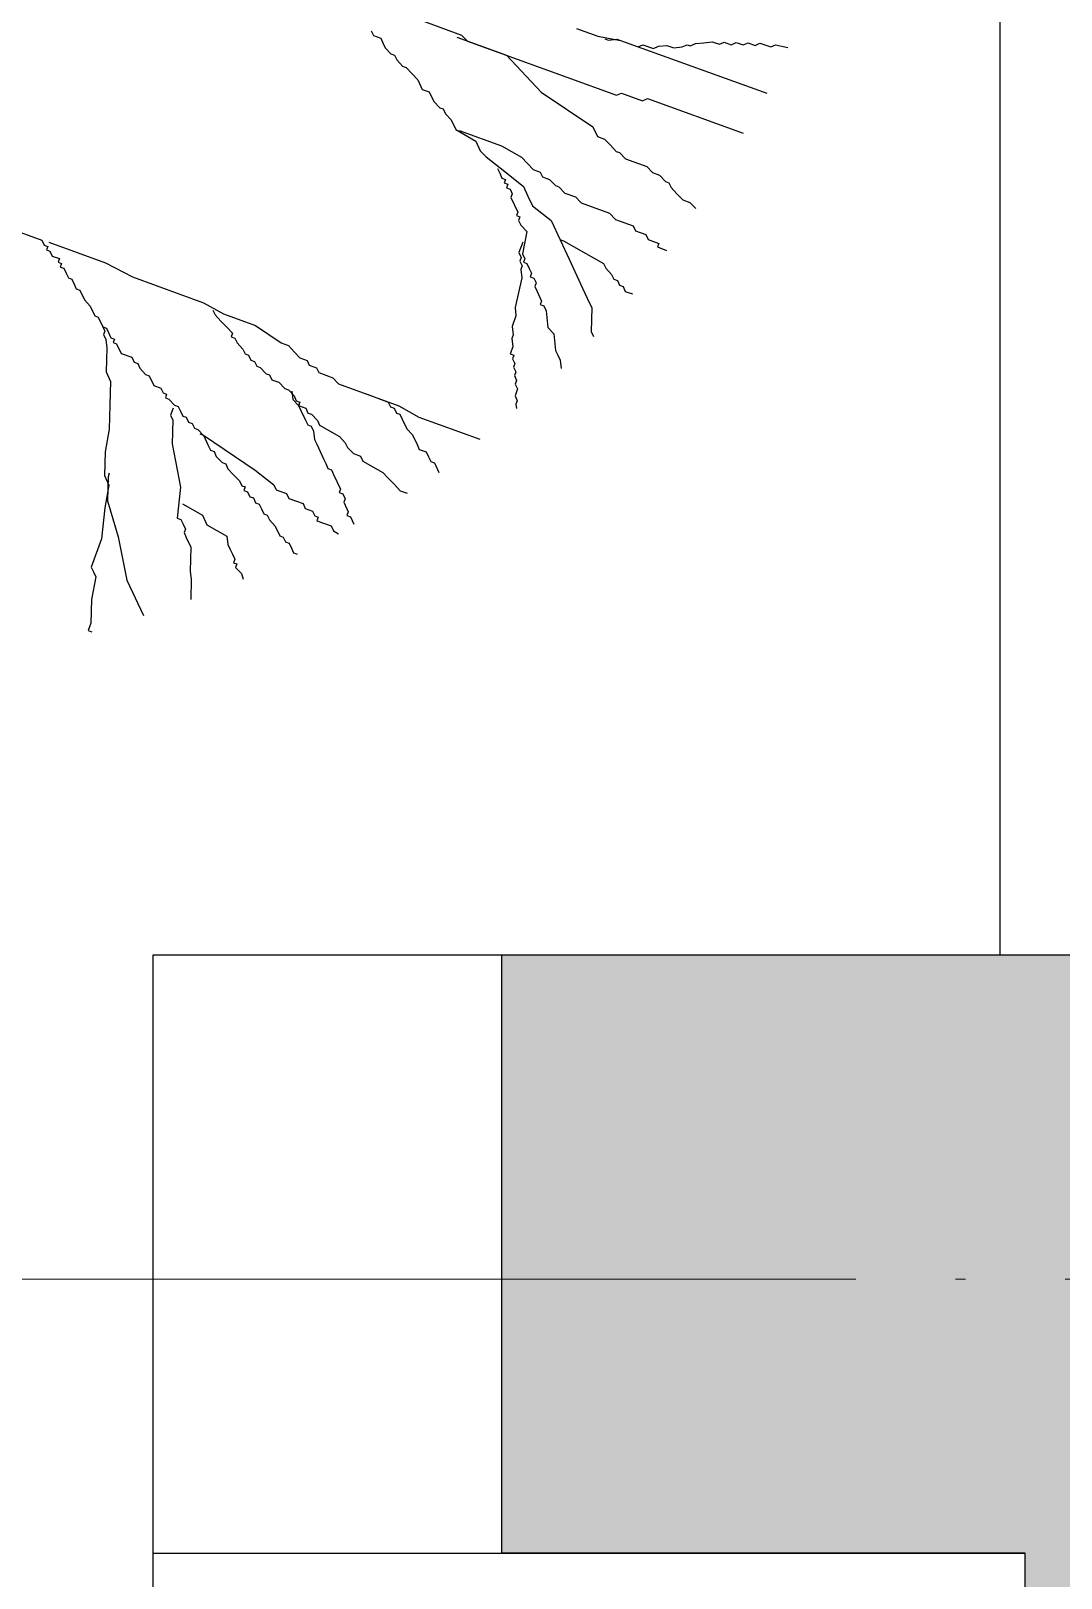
# Model space of a CAD drawing. Header units: inches. Extents: x -50945 to 250244, y -404780 to 18493.
# Drawn here: x 110300 to 110713, y -322040 to -321419 of the extents above; entities that cross this region are included whole.
import ezdxf

# ---------------------------------------------------------------- set-up
doc = ezdxf.new("R2010")
doc.units = ezdxf.units.IN
doc.header["$MEASUREMENT"] = 0
doc.linetypes.add('DOTE', pattern=[2.42, 2, -0.2, 0.02, -0.2])
doc.linetypes.add('iGo户型优化31', pattern=[0.35, 0.25, -0.1])
for name, color, linetype in [('D-ARCHI', 250, 'Continuous'), ('EVH 立面填充', 8, 'Continuous'), ('IBS-003-建筑窗框', 3, 'Continuous'), ('IBS-182-原建筑非承重墙', 150, 'Continuous'), ('IBS-200-原建筑承重墙柱', 200, 'Continuous'), ('IDS-040-固定高家具', 40, 'Continuous'), ('iGo户型优化', 7, 'Continuous')]:
    doc.layers.add(name, color=color, linetype=linetype)

# ---------------------------------------------------------------- blocks, each defined once
blk = doc.blocks.new('抖音iGo户型优化-0853')
at = {"layer": 'iGo户型优化', "color": 251, "ltscale": 100}
for p, q in [((-600, -204523), (-562.5, -204536.7)), ((-630.7, -204533.4), (-629, -204537)), ((-629, -204537), (-623.6, -204539)), ((-623.6, -204539), (-621.9, -204542.6)), ((-566.1, -204538.4), (-528.7, -204552)), ((-562.5, -204536.7), (-558.1, -204541.3)), ((-475.8, -204531.8), (-459.8, -204537.6)), ((-459.8, -204537.6), (-442.7, -204540.8)), ((-621.9, -204542.6), (-620.2, -204546.3)), ((-620.2, -204546.3), (-615.9, -204550.9)), ((-615.9, -204550.9), (-613.2, -204551.9)), ((-558.1, -204541.3), (-445.7, -204582.2)), ((-454.4, -204539.6), (-451.8, -204540.6)), ((-451.8, -204540.6), (-445.4, -204539.8)), ((-445.4, -204539.8), (-332.1, -204580.6)), ((-442.7, -204540.8), (-429.4, -204545.7)), ((-429.4, -204545.7), (-425.7, -204544)), ((-425.7, -204544), (-417.7, -204546.9)), ((-417.7, -204546.9), (-414, -204545.2)), ((-414, -204545.2), (-407.7, -204544.5)), ((-407.7, -204544.5), (-402.4, -204546.4)), ((-402.4, -204546.4), (-396, -204545.7)), ((-396, -204545.7), (-392.4, -204544)), ((-392.4, -204544), (-389.7, -204544.9)), ((-389.7, -204544.9), (-386, -204543.2)), ((-386, -204543.2), (-379.7, -204542.5)), ((-379.7, -204542.5), (-373.4, -204541.8)), ((-373.4, -204541.8), (-368, -204543.7)), ((-368, -204543.7), (-364.4, -204542)), ((-364.4, -204542), (-359, -204544)), ((-359, -204544), (-355.4, -204542.3)), ((-355.4, -204542.3), (-350, -204544.2)), ((-350, -204544.2), (-346.4, -204542.5)), ((-346.4, -204542.5), (-341, -204544.5)), ((-341, -204544.5), (-337.4, -204542.8)), ((-337.4, -204542.8), (-329.3, -204545.7)), ((-329.3, -204545.7), (-325.7, -204544)), ((-325.7, -204544), (-316.4, -204546)), ((-613.2, -204551.9), (-611.5, -204555.5)), ((-611.5, -204555.5), (-607.1, -204560.2)), ((-607.1, -204560.2), (-604.4, -204561.1)), ((-604.4, -204561.1), (-600.1, -204565.8)), ((-528.7, -204552), (-502.4, -204579.8)), ((-600.1, -204565.8), (-595.7, -204570.4)), ((-595.7, -204570.4), (-592.3, -204577.7)), ((-592.3, -204577.7), (-586.9, -204579.6)), ((-586.9, -204579.6), (-583.5, -204586.9)), ((-502.4, -204579.8), (-463.5, -204606.1)), ((-445.7, -204582.2), (-442, -204580.5)), ((-442, -204580.5), (-426, -204586.3)), ((-426, -204586.3), (-422.3, -204584.6)), ((-422.3, -204584.6), (-350.1, -204610.9)), ((-583.5, -204586.9), (-579.1, -204591.6)), ((-579.1, -204591.6), (-576.5, -204592.5)), ((-576.5, -204592.5), (-574.8, -204596.2)), ((-574.8, -204596.2), (-570.4, -204600.8)), ((-570.4, -204600.8), (-567, -204608.1)), ((-567, -204608.1), (-551.9, -204616.7)), ((-564.5, -204608.7), (-532.4, -204620.4)), ((-463.5, -204606.1), (-460.1, -204613.4)), ((-551.9, -204616.7), (-548.5, -204624)), ((-532.4, -204620.4), (-517.3, -204629)), ((-460.1, -204613.4), (-454.7, -204615.3)), ((-454.7, -204615.3), (-450.3, -204619.9)), ((-450.3, -204619.9), (-446, -204624.6)), ((-548.5, -204624), (-544.1, -204628.6)), ((-544.1, -204628.6), (-530, -204639.8)), ((-517.3, -204629), (-512.9, -204633.6)), ((-446, -204624.6), (-443.3, -204625.5)), ((-443.3, -204625.5), (-438.9, -204630.2)), ((-438.9, -204630.2), (-422.8, -204636)), ((-535.5, -204637.5), (-533.8, -204641.1)), ((-533.8, -204641.1), (-532.1, -204644.8)), ((-530, -204639.8), (-515.9, -204651)), ((-512.9, -204633.6), (-508.5, -204638.2)), ((-508.5, -204638.2), (-503.2, -204640.2)), ((-503.2, -204640.2), (-501.5, -204643.8)), ((-501.5, -204643.8), (-496.1, -204645.8)), ((-422.8, -204636), (-418.5, -204640.6)), ((-418.5, -204640.6), (-413.1, -204642.6)), ((-413.1, -204642.6), (-408.7, -204647.2)), ((-532.1, -204644.8), (-529.5, -204645.8)), ((-529.5, -204645.8), (-530.4, -204648.4)), ((-530.4, -204648.4), (-527.7, -204649.4)), ((-527.7, -204649.4), (-528.7, -204652.1)), ((-528.7, -204652.1), (-526, -204653.1)), ((-526, -204653.1), (-524.3, -204656.7)), ((-515.9, -204651), (-512.5, -204658.3)), ((-496.1, -204645.8), (-491.7, -204650.4)), ((-491.7, -204650.4), (-489.1, -204651.4)), ((-489.1, -204651.4), (-484.7, -204656)), ((-484.7, -204656), (-476.6, -204658.9)), ((-408.7, -204647.2), (-406.1, -204648.2)), ((-406.1, -204648.2), (-404.4, -204651.9)), ((-404.4, -204651.9), (-400, -204656.5)), ((-524.3, -204656.7), (-525.3, -204659.4)), ((-525.3, -204659.4), (-520.2, -204670.4)), ((-512.5, -204658.3), (-509.1, -204665.6)), ((-509.1, -204665.6), (-495, -204676.8)), ((-476.6, -204658.9), (-472.3, -204663.5)), ((-472.3, -204663.5), (-450.9, -204671.3)), ((-400, -204656.5), (-395.6, -204661.1)), ((-395.6, -204661.1), (-390.2, -204663.1)), ((-390.2, -204663.1), (-385.9, -204667.7)), ((-520.2, -204670.4), (-521.2, -204673)), ((-521.2, -204673), (-518.5, -204674)), ((-518.5, -204674), (-519.5, -204676.7)), ((-519.5, -204676.7), (-517.8, -204680.3)), ((-495, -204676.8), (-481.4, -204706)), ((-450.9, -204671.3), (-446.5, -204676)), ((-446.5, -204676), (-433.1, -204680.8)), ((-900.7, -204683.8), (-879.3, -204691.6)), ((-517.8, -204680.3), (-513.4, -204685)), ((-513.4, -204685), (-516.6, -204702)), ((-488.3, -204691.1), (-485.7, -204692)), ((-433.1, -204680.8), (-431.4, -204684.5)), ((-431.4, -204684.5), (-423.4, -204687.4)), ((-423.4, -204687.4), (-421.7, -204691.1)), ((-421.7, -204691.1), (-413.6, -204694)), ((-879.3, -204691.6), (-877.6, -204695.3)), ((-877.6, -204695.3), (-874.9, -204696.3)), ((-874.9, -204696.3), (-875.9, -204698.9)), ((-875.9, -204698.9), (-873.2, -204699.9)), ((-874.1, -204693.2), (-831.3, -204708.8)), ((-873.2, -204699.9), (-871.5, -204703.6)), ((-516.3, -204693), (-519.3, -204701)), ((-519.3, -204701), (-517.6, -204704.7)), ((-516.6, -204702), (-514.9, -204705.7)), ((-485.7, -204692), (-455.5, -204709.1)), ((-413.6, -204694), (-414.6, -204696.7)), ((-414.6, -204696.7), (-407.9, -204699.4)), ((-871.5, -204703.6), (-866.1, -204705.5)), ((-866.1, -204705.5), (-867.1, -204708.2)), ((-867.1, -204708.2), (-864.4, -204709.2)), ((-864.4, -204709.2), (-865.4, -204711.9)), ((-865.4, -204711.9), (-862.7, -204712.8)), ((-862.7, -204712.8), (-861, -204716.5)), ((-831.3, -204708.8), (-810.8, -204719.3)), ((-517.6, -204704.7), (-518.5, -204707.4)), ((-518.5, -204707.4), (-516.8, -204711)), ((-516.8, -204711), (-517.8, -204713.7)), ((-517.8, -204713.7), (-517.1, -204720)), ((-514.9, -204705.7), (-515.9, -204708.3)), ((-515.9, -204708.3), (-513.2, -204709.3)), ((-513.2, -204709.3), (-511.5, -204713)), ((-511.5, -204713), (-509.8, -204716.6)), ((-481.4, -204706), (-471.2, -204727.9)), ((-455.5, -204709.1), (-453.8, -204712.7)), ((-453.8, -204712.7), (-449.4, -204717.4)), ((-861, -204716.5), (-859.3, -204720.1)), ((-859.3, -204720.1), (-856.7, -204721.1)), ((-856.7, -204721.1), (-855, -204724.8)), ((-855, -204724.8), (-853.3, -204728.4)), ((-810.8, -204719.3), (-757.3, -204738.8)), ((-517.1, -204720), (-522.2, -204742.4)), ((-509.8, -204716.6), (-510.8, -204719.3)), ((-510.8, -204719.3), (-508.1, -204720.3)), ((-508.1, -204720.3), (-506.4, -204723.9)), ((-506.4, -204723.9), (-507.3, -204726.6)), ((-449.4, -204717.4), (-447.7, -204721)), ((-447.7, -204721), (-445, -204722)), ((-445, -204722), (-443.3, -204725.6)), ((-443.3, -204725.6), (-440.7, -204726.6)), ((-853.3, -204728.4), (-850.6, -204729.4)), ((-850.6, -204729.4), (-847.2, -204736.7)), ((-847.2, -204736.7), (-842.8, -204741.3)), ((-507.3, -204726.6), (-505.6, -204730.3)), ((-505.6, -204730.3), (-502.2, -204737.6)), ((-502.2, -204737.6), (-503.2, -204740.2)), ((-471.2, -204727.9), (-467.7, -204735.3)), ((-467.7, -204735.3), (-464.3, -204742.6)), ((-440.7, -204726.6), (-439, -204730.3)), ((-439, -204730.3), (-433.6, -204732.2)), ((-842.8, -204741.3), (-839.4, -204748.6)), ((-839.4, -204748.6), (-836.7, -204749.6)), ((-757.3, -204738.8), (-742.2, -204747.3)), ((-750.3, -204744.4), (-748.5, -204748)), ((-748.5, -204748), (-744.2, -204752.7)), ((-742.2, -204747.3), (-718.1, -204756.1)), ((-521.5, -204748.8), (-524.4, -204756.8)), ((-522.2, -204742.4), (-521.5, -204748.8)), ((-503.2, -204740.2), (-500.5, -204741.2)), ((-500.5, -204741.2), (-498.8, -204744.9)), ((-498.8, -204744.9), (-497.4, -204757.5)), ((-464.3, -204742.6), (-464.8, -204760.6)), ((-836.7, -204749.6), (-833.3, -204756.9)), ((-833.5, -204756.5), (-831.8, -204760.2)), ((-833.3, -204756.9), (-830.6, -204757.9)), ((-831.8, -204760.2), (-832.8, -204762.9)), ((-830.6, -204757.9), (-827.2, -204765.2)), ((-744.2, -204752.7), (-739.8, -204757.3)), ((-739.8, -204757.3), (-735.4, -204761.9)), ((-718.1, -204756.1), (-698.7, -204769.2)), ((-524.4, -204756.8), (-523.7, -204763.1)), ((-497.4, -204757.5), (-493, -204762.2)), ((-464.8, -204760.6), (-463.1, -204764.2)), ((-832.8, -204762.9), (-831.1, -204766.5)), ((-831.1, -204766.5), (-830.3, -204772.9)), ((-830.3, -204772.9), (-830.8, -204790.9)), ((-827.2, -204765.2), (-824.6, -204766.2)), ((-824.6, -204766.2), (-825.5, -204768.8)), ((-825.5, -204768.8), (-822.9, -204769.8)), ((-822.9, -204769.8), (-819.5, -204777.1)), ((-735.4, -204761.9), (-736.4, -204764.6)), ((-736.4, -204764.6), (-733.7, -204765.6)), ((-733.7, -204765.6), (-732, -204769.2)), ((-732, -204769.2), (-727.6, -204773.8)), ((-698.7, -204769.2), (-693.3, -204771.2)), ((-693.3, -204771.2), (-688.9, -204775.8)), ((-523.9, -204772.1), (-525.9, -204777.5)), ((-523.7, -204763.1), (-524.6, -204765.8)), ((-524.6, -204765.8), (-523.9, -204772.1)), ((-493, -204762.2), (-491.6, -204774.8)), ((-819.5, -204777.1), (-811.4, -204780)), ((-811.4, -204780), (-809.7, -204783.7)), ((-809.7, -204783.7), (-807, -204784.7)), ((-727.6, -204773.8), (-725.9, -204777.5)), ((-725.9, -204777.5), (-723.3, -204778.5)), ((-723.3, -204778.5), (-721.6, -204782.1)), ((-721.6, -204782.1), (-718.9, -204783.1)), ((-718.9, -204783.1), (-717.2, -204786.8)), ((-688.9, -204775.8), (-684.6, -204780.4)), ((-684.6, -204780.4), (-679.2, -204782.4)), ((-679.2, -204782.4), (-677.5, -204786)), ((-525.9, -204777.5), (-523.2, -204778.5)), ((-523.2, -204778.5), (-524.2, -204781.2)), ((-524.2, -204781.2), (-522.5, -204784.8)), ((-491.6, -204774.8), (-489.9, -204778.5)), ((-489.9, -204778.5), (-488.2, -204782.1)), ((-488.2, -204782.1), (-487.4, -204788.5)), ((-830.8, -204790.9), (-827.4, -204798.2)), ((-807, -204784.7), (-805.3, -204788.3)), ((-805.3, -204788.3), (-801, -204793)), ((-801, -204793), (-798.3, -204793.9)), ((-798.3, -204793.9), (-794.9, -204801.2)), ((-717.2, -204786.8), (-714.5, -204787.7)), ((-714.5, -204787.7), (-710.1, -204792.4)), ((-710.1, -204792.4), (-707.4, -204793.3)), ((-707.4, -204793.3), (-705.7, -204797)), ((-677.5, -204786), (-672.1, -204788)), ((-672.1, -204788), (-670.4, -204791.6)), ((-670.4, -204791.6), (-659.7, -204795.5)), ((-659.7, -204795.5), (-655.4, -204800.1)), ((-522.5, -204784.8), (-523.4, -204787.5)), ((-523.4, -204787.5), (-521.7, -204791.1)), ((-521.7, -204791.1), (-522.7, -204793.8)), ((-522.7, -204793.8), (-521, -204797.5)), ((-827.4, -204798.2), (-827.9, -204816.2)), ((-794.9, -204801.2), (-789.5, -204803.2)), ((-789.5, -204803.2), (-787.8, -204806.8)), ((-787.8, -204806.8), (-785.2, -204807.8)), ((-785.2, -204807.8), (-786.1, -204810.5)), ((-705.7, -204797), (-700.4, -204798.9)), ((-700.4, -204798.9), (-696, -204803.6)), ((-696, -204803.6), (-693.3, -204804.5)), ((-693.3, -204804.5), (-689, -204809.2)), ((-690.7, -204805.5), (-689.9, -204811.8)), ((-655.4, -204800.1), (-609.9, -204816.7)), ((-520.3, -204803.8), (-522.2, -204809.2)), ((-521, -204797.5), (-522, -204800.2)), ((-522, -204800.2), (-520.3, -204803.8)), ((-827.9, -204816.2), (-828.4, -204834.2)), ((-786.1, -204810.5), (-783.5, -204811.5)), ((-783.5, -204811.5), (-779.1, -204816.1)), ((-780.2, -204818.4), (-782.2, -204823.8)), ((-779.1, -204816.1), (-776.4, -204817.1)), ((-776.4, -204817.1), (-774.7, -204820.7)), ((-689.9, -204811.8), (-685.6, -204816.5)), ((-689, -204809.2), (-687.3, -204812.8)), ((-687.3, -204812.8), (-684.6, -204813.8)), ((-684.6, -204813.8), (-685.6, -204816.5)), ((-685.6, -204816.5), (-680.2, -204818.4)), ((-685.6, -204816.5), (-683.8, -204820.1)), ((-680.2, -204818.4), (-678.5, -204822.1)), ((-633.9, -204807.9), (-617.9, -204813.8)), ((-617.9, -204813.8), (-616.2, -204817.4)), ((-616.2, -204817.4), (-613.5, -204818.4)), ((-613.5, -204818.4), (-611.8, -204822.1)), ((-609.9, -204816.7), (-594.8, -204825.2)), ((-522.2, -204809.2), (-520.5, -204812.8)), ((-520.5, -204812.8), (-521.5, -204815.5)), ((-521.5, -204815.5), (-521.1, -204818.7)), ((-782.2, -204823.8), (-780.5, -204827.4)), ((-780.5, -204827.4), (-781, -204845.4)), ((-774.7, -204820.7), (-773, -204824.4)), ((-773, -204824.4), (-770.3, -204825.3)), ((-770.3, -204825.3), (-768.6, -204829)), ((-768.6, -204829), (-765.9, -204830)), ((-765.9, -204830), (-764.2, -204833.6)), ((-683.8, -204820.1), (-680.4, -204827.4)), ((-680.4, -204827.4), (-678.7, -204831.1)), ((-678.7, -204831.1), (-676.1, -204832)), ((-678.5, -204822.1), (-675.8, -204823)), ((-675.8, -204823), (-671.4, -204827.7)), ((-671.4, -204827.7), (-669.7, -204831.3)), ((-611.8, -204822.1), (-609.1, -204823)), ((-609.1, -204823), (-607.4, -204826.7)), ((-607.4, -204826.7), (-604, -204834)), ((-594.8, -204825.2), (-548.7, -204841.7)), ((-828.4, -204834.2), (-831.6, -204851.3)), ((-764.2, -204833.6), (-761.6, -204834.6)), ((-761.6, -204834.6), (-757.2, -204839.2)), ((-760, -204837.9), (-757.4, -204838.9)), ((-757.4, -204838.9), (-718.4, -204865.2)), ((-757.2, -204839.2), (-753.8, -204846.5)), ((-676.1, -204832), (-674.4, -204835.7)), ((-674.4, -204835.7), (-673.6, -204842)), ((-673.6, -204842), (-671.9, -204845.7)), ((-669.7, -204831.3), (-654.7, -204839.8)), ((-654.7, -204839.8), (-650.3, -204844.5)), ((-604, -204834), (-599.6, -204838.6)), ((-599.6, -204838.6), (-596.2, -204845.9)), ((-831.6, -204851.3), (-832.1, -204869.3)), ((-781, -204845.4), (-774.7, -204878.1)), ((-753.8, -204846.5), (-752.1, -204850.2)), ((-752.1, -204850.2), (-749.4, -204851.2)), ((-749.4, -204851.2), (-747.7, -204854.8)), ((-671.9, -204845.7), (-666.8, -204856.6)), ((-650.3, -204844.5), (-648.6, -204848.1)), ((-648.6, -204848.1), (-644.2, -204852.7)), ((-644.2, -204852.7), (-638.8, -204854.7)), ((-596.2, -204845.9), (-594.5, -204849.6)), ((-594.5, -204849.6), (-589.2, -204851.5)), ((-589.2, -204851.5), (-587.5, -204855.2)), ((-747.7, -204854.8), (-743.3, -204859.4)), ((-743.3, -204859.4), (-740.6, -204860.4)), ((-740.6, -204860.4), (-738.9, -204864.1)), ((-738.9, -204864.1), (-734.6, -204868.7)), ((-718.4, -204865.2), (-704.3, -204876.4)), ((-666.8, -204856.6), (-665.1, -204860.3)), ((-665.1, -204860.3), (-663.4, -204864)), ((-663.4, -204864), (-660.8, -204864.9)), ((-660.8, -204864.9), (-659.1, -204868.6)), ((-638.8, -204854.7), (-637.1, -204858.4)), ((-637.1, -204858.4), (-622.1, -204866.9)), ((-587.5, -204855.2), (-585.8, -204858.8)), ((-585.8, -204858.8), (-583.1, -204859.8)), ((-583.1, -204859.8), (-579.7, -204867.1)), ((-832.1, -204869.3), (-828.7, -204876.6)), ((-828.7, -204876.6), (-831.9, -204893.7)), ((-829.4, -204870.3), (-829.9, -204888.3)), ((-828.4, -204867.6), (-829.4, -204870.3)), ((-734.6, -204868.7), (-730.2, -204873.3)), ((-730.2, -204873.3), (-728.5, -204877)), ((-728.5, -204877), (-725.8, -204877.9)), ((-725.8, -204877.9), (-726.8, -204880.6)), ((-704.3, -204876.4), (-702.6, -204880)), ((-659.1, -204868.6), (-653.9, -204879.5)), ((-622.1, -204866.9), (-617.7, -204871.5)), ((-617.7, -204871.5), (-613.3, -204876.1)), ((-613.3, -204876.1), (-608.9, -204880.8)), ((-829.9, -204888.3), (-821.7, -204915.6)), ((-774.7, -204878.1), (-777.1, -204901.4)), ((-726.8, -204880.6), (-724.1, -204881.6)), ((-724.1, -204881.6), (-722.4, -204885.3)), ((-722.4, -204885.3), (-719.7, -204886.2)), ((-719.7, -204886.2), (-718, -204889.9)), ((-702.6, -204880), (-694.6, -204882.9)), ((-694.6, -204882.9), (-692.9, -204886.6)), ((-692.9, -204886.6), (-682.2, -204890.5)), ((-653.9, -204879.5), (-654.9, -204882.2)), ((-654.9, -204882.2), (-652.2, -204883.2)), ((-652.2, -204883.2), (-650.5, -204886.8)), ((-650.5, -204886.8), (-651.5, -204889.5)), ((-651.5, -204889.5), (-648.1, -204896.8)), ((-608.9, -204880.8), (-603.6, -204882.7)), ((-831.9, -204893.7), (-834.3, -204917)), ((-773.2, -204890.7), (-758.1, -204899.3)), ((-758.1, -204899.3), (-754.7, -204906.6)), ((-718, -204889.9), (-715.4, -204890.9)), ((-715.4, -204890.9), (-713.6, -204894.5)), ((-713.6, -204894.5), (-711.9, -204898.2)), ((-711.9, -204898.2), (-709.3, -204899.1)), ((-709.3, -204899.1), (-707.6, -204902.8)), ((-682.2, -204890.5), (-680.5, -204894.1)), ((-680.5, -204894.1), (-675.1, -204896.1)), ((-675.1, -204896.1), (-673.4, -204899.7)), ((-673.4, -204899.7), (-670.8, -204900.7)), ((-670.8, -204900.7), (-671.7, -204903.4)), ((-648.1, -204896.8), (-649.1, -204899.5)), ((-649.1, -204899.5), (-646.4, -204900.5)), ((-646.4, -204900.5), (-643.9, -204906)), ((-777.1, -204901.4), (-774.4, -204902.4)), ((-774.4, -204902.4), (-772.7, -204906.1)), ((-772.7, -204906.1), (-771, -204909.7)), ((-771, -204909.7), (-772, -204912.4)), ((-772, -204912.4), (-770.3, -204916.1)), ((-754.7, -204906.6), (-739.6, -204915.1)), ((-707.6, -204902.8), (-703.2, -204907.4)), ((-703.2, -204907.4), (-699.8, -204914.7)), ((-671.7, -204903.4), (-661, -204907.3)), ((-661, -204907.3), (-659.3, -204911)), ((-659.3, -204911), (-655.4, -204913.3)), ((-834.3, -204917), (-842.1, -204938.5)), ((-821.7, -204915.6), (-815.3, -204948.2)), ((-770.3, -204916.1), (-766.9, -204923.4)), ((-766.9, -204923.4), (-767.4, -204941.4)), ((-739.6, -204915.1), (-738.9, -204921.4)), ((-738.9, -204921.4), (-737.2, -204925.1)), ((-699.8, -204914.7), (-697.1, -204915.7)), ((-697.1, -204915.7), (-695.4, -204919.3)), ((-695.4, -204919.3), (-692.7, -204920.3)), ((-692.7, -204920.3), (-691, -204924)), ((-691, -204924), (-689.3, -204927.6)), ((-737.2, -204925.1), (-735.5, -204928.7)), ((-735.5, -204928.7), (-733.8, -204932.4)), ((-733.8, -204932.4), (-734.8, -204935.1)), ((-734.8, -204935.1), (-732.1, -204936)), ((-732.1, -204936), (-733.1, -204938.7)), ((-689.3, -204927.6), (-686.7, -204928.6)), ((-842.1, -204938.5), (-840.4, -204942.1)), ((-838.7, -204945.8), (-841.9, -204962.8)), ((-840.4, -204942.1), (-838.7, -204945.8)), ((-767.4, -204941.4), (-766.7, -204947.7)), ((-766.7, -204947.7), (-766.8, -204963)), ((-733.1, -204938.7), (-728.7, -204943.3)), ((-728.7, -204943.3), (-727.3, -204947.6)), ((-815.3, -204948.2), (-802.7, -204975)), ((-841.9, -204962.8), (-842.4, -204980.8)), ((-842.4, -204980.8), (-844.3, -204986.2)), ((-844.3, -204986.2), (-841.7, -204987.2))]:
    blk.add_line(p, q, dxfattribs=at)

msp = doc.modelspace()

# ---------------------------------------------------------------- hatches: boundary and pattern name
at = {"layer": 'EVH 立面填充'}
h = msp.add_hatch(color=256, dxfattribs=at)
h.dxf.hatch_style = 1
h.paths.add_polyline_path([(110698.67, -322030.4), (110698.67, -323480.4), (110918.67, -323480.4), (110918.67, -321790.4), (110488.67, -321790.4), (110488.67, -322030.4)])

# ---------------------------------------------------------------- linework, layer by layer
at = {"layer": 'D-ARCHI', "color": 251, "linetype": 'DOTE', "lineweight": 5, "ltscale": 200}
msp.add_line((116438.67, -321920.4), (96098.67, -321920.4), dxfattribs=at)
at = {"layer": 'IBS-003-建筑窗框', "color": 251, "ltscale": 10}
msp.add_line((110688.67, -321790.4), (110688.67, -320530.16), dxfattribs=at)
at = {"layer": 'IBS-182-原建筑非承重墙'}
msp.add_lwpolyline([(110348.67, -322030.4), (110488.67, -322030.4), (110488.67, -321790.4), (110348.67, -321790.4)], close=True, dxfattribs=at)
at = {"layer": 'IBS-200-原建筑承重墙柱', "ltscale": 0.02}
for p, q in [((110488.67, -322030.4), (110488.67, -321790.4)), ((110918.67, -321790.4), (110488.67, -321790.4)), ((110698.67, -322030.4), (110488.67, -322030.4)), ((110698.67, -323480.4), (110698.67, -322030.4))]:
    msp.add_line(p, q, dxfattribs=at)
at = {"layer": 'IDS-040-固定高家具'}
for q in [(110348.67, -325130.4), (110698.67, -322030.4)]:
    msp.add_line((110348.67, -322030.4), q, dxfattribs=at)

# ---------------------------------------------------------------- block references
at = {"color": 7, "linetype": 'iGo户型优化31', "xscale": 0.5317064318048343, "yscale": 0.5317064318048343, "zscale": 0.5317064318048343}
msp.add_blockref('抖音iGo户型优化-0853', (110771.62, -212667.47), dxfattribs=at)

doc.saveas('drawing.dxf')
